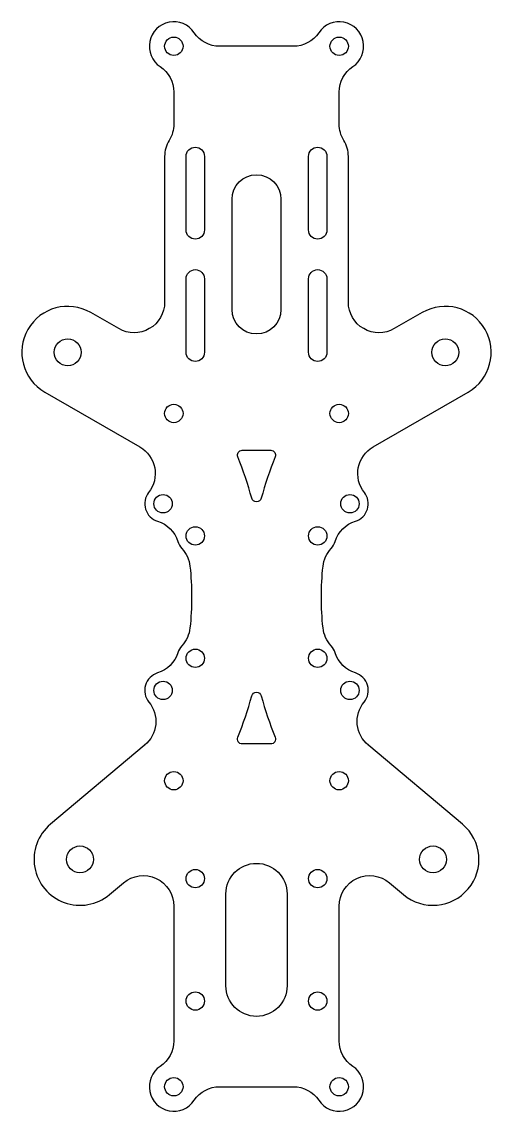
# Model space of a CAD drawing. Header units: millimetres. Extents: x -38 to 38, y -84 to 94.
import ezdxf

# ---------------------------------------------------------------- set-up
doc = ezdxf.new("R2010")
doc.units = ezdxf.units.MM

msp = doc.modelspace()

# ---------------------------------------------------------------- linework, layer by layer
for points in [[(17.57, -17.16, 0.532323), (16.14, -12.39, -0.246068), (12.86, -9.11, 0.113309), (12.19, -7.95, -0.164252), (10.86, -5.04, -0.051529), (10.86, 5.04, -0.164252), (12.19, 7.95, 0.113309), (12.86, 9.11, -0.246068), (16.14, 12.39, 0.525595), (17.61, 17.11, -0.45708), (19.03, 24.53), (34.57, 33.5, 1), (27.07, 46.5), (22.5, 43.86, -0.57735), (15, 48.19), (15, 72, 0.139599), (14.25, 74.63, -0.139599), (13.5, 77.27), (13.5, 82.52, -0.250492), (15.72, 86.67, 1.218525), (10.17, 92.22, -0.250492), (6.02, 90), (-6.02, 90, -0.250492), (-10.17, 92.22, 1.218525), (-15.72, 86.67, -0.250492), (-13.5, 82.52), (-13.5, 77.27, -0.139599), (-14.25, 74.63, 0.139599), (-15, 72), (-15, 48.19, -0.57735), (-22.5, 43.86), (-27.07, 46.5, 1), (-34.57, 33.5), (-19.03, 24.53, -0.45708), (-17.61, 17.11, 0.525595), (-16.14, 12.39, -0.246068), (-12.86, 9.11, 0.113309), (-12.19, 7.95, -0.164252), (-10.86, 5.04, -0.051529), (-10.86, -5.04, -0.164252), (-12.19, -7.95, 0.113309), (-12.86, -9.11, -0.246068), (-16.14, -12.39, 0.532323), (-17.57, -17.16, -0.414763), (-18.26, -24.2, 0.002818), (-18.32, -24.25), (-33.64, -37.11, 1), (-24, -48.6), (-21.71, -46.68, -0.63707), (-13.5, -50.51), (-13.5, -72.52, -0.250492), (-15.72, -76.67, 1.218525), (-10.17, -82.22, -0.250492), (-6.02, -80), (6.02, -80, -0.250492), (10.17, -82.22, 1.218525), (15.72, -76.67, -0.250492), (13.5, -72.52), (13.5, -50.51, -0.63707), (21.71, -46.68), (24, -48.6, 1), (33.64, -37.11), (18.32, -24.25, 0.002818), (18.26, -24.2, -0.414763)], [(-8.5, 60, -1), (-11.5, 60), (-11.5, 72, -1), (-8.5, 72)], [(11.5, 60, -1), (8.5, 60), (8.5, 72, -1), (11.5, 72)], [(-4, 65, -1), (4, 65), (4, 47, -1), (-4, 47)], [(-8.5, 40, -1), (-11.5, 40), (-11.5, 52, -1), (-8.5, 52)], [(11.5, 40, -1), (8.5, 40), (8.5, 52, -1), (11.5, 52)], [(2.32, 24, -0.531985), (3.06, 22.9, 0.029275), (0.77, 16.14, -0.762598), (-0.77, 16.14, 0.029275), (-3.06, 22.9, -0.531985), (-2.32, 24)], [(-0.77, -16.14, -0.762598), (0.77, -16.14, 0.029275), (3.06, -22.9, -0.531985), (2.32, -24), (-2.32, -24, -0.531985), (-3.06, -22.9, 0.029275)], [(5, -63.5, -1), (-5, -63.5), (-5, -48.5, -1), (5, -48.5)]]:
    msp.add_lwpolyline(points, format="xyb", close=True)
for centre, radius in [((-13.5, 90), 1.5), ((13.5, 90), 1.5), ((-30.82, 40), 2.2), ((30.82, 40), 2.2), ((-13.5, 30), 1.5), ((13.5, 30), 1.5), ((-15.25, 15.25), 1.5), ((15.25, 15.25), 1.5), ((-10, 10), 1.5), ((10, 10), 1.5), ((-10, -10), 1.5), ((10, -10), 1.5), ((-15.25, -15.25), 1.5), ((15.25, -15.25), 1.5), ((-13.5, -30), 1.5), ((13.5, -30), 1.5), ((-28.82, -42.86), 2.2), ((28.82, -42.86), 2.2), ((-10, -46), 1.5), ((10, -46), 1.5), ((-10, -66), 1.5), ((10, -66), 1.5), ((-13.5, -80), 1.5), ((13.5, -80), 1.5)]:
    msp.add_circle(centre, radius)

doc.saveas('drawing.dxf')
